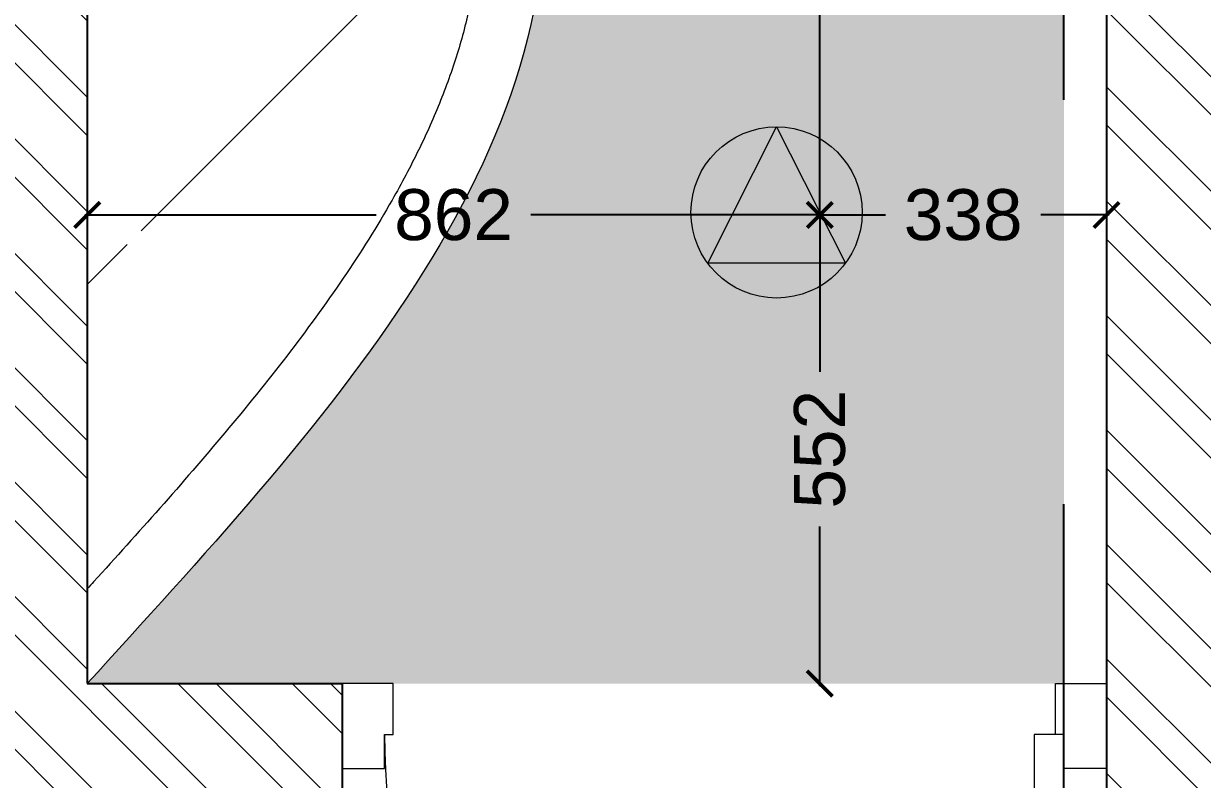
# Model space of a CAD drawing. Header units: millimetres. Extents: x 1464389 to 1998638, y -29162 to 256806.
# Drawn here: x 1713021 to 1714409, y 202981 to 203871 of the extents above; entities that cross this region are included whole.
import ezdxf

# ---------------------------------------------------------------- set-up
doc = ezdxf.new("R2010")
doc.units = ezdxf.units.MM
doc.header["$LTSCALE"] = 15
doc.header["$PDMODE"] = 35
doc.linetypes.add('HIDDEN', pattern=[9.524999999999999, 6.35, -3.175])
doc.layers.get('0').update_dxf_attribs({"lineweight": 5})
for name, color, linetype in [('COLUMN', 14, 'Continuous'), ('NEW WALL', 5, 'Continuous'), ('S-beamline-7', 8, 'HIDDEN')]:
    doc.layers.add(name, color=color, linetype=linetype)
for name, color, linetype, lineweight in [('dimension', 1, 'Continuous', 25), ('DOOR', 124, 'Continuous', 9), ('Hatch', 252, 'Continuous', 15), ('ledge wall line', 252, 'Continuous', 13)]:
    doc.layers.add(name, color=color, linetype=linetype, lineweight=lineweight)
doc.styles.add('ARIAL', font='arial.ttf')
doc.dimstyles.new('SC-25', dxfattribs={"dimtxt": 60, "dimasz": 30, "dimexe": 0, "dimexo": 0, "dimgap": 25, "dimtad": 0, "dimdec": 0, "dimzin": 0, "dimdsep": 46, "dimtxsty": 'ARIAL', "dimblk": 'ARCHTICK', "dimcen": 0.09, "dimdle": 3, "dimclrd": 251, "dimclre": 251, "dimclrt": 1, "dimadec": 0, "dimazin": 0, "dimtfac": 1, "dimtdec": 0, "dimtofl": 0, "dimtmove": 0, "dimatfit": 2, "dimfxl": 100, "dimtolj": 1, "dimtzin": 0, "dimarcsym": 0})

# ---------------------------------------------------------------- blocks, each defined once
blk = doc.blocks.new('3rd floor beam')
at = {"layer": 'S-beamline-7', "color": 9, "ltscale": 10, "true_color": 0xc7c8ca}
blk.add_lwpolyline([(2188715.296428083, 738187.2943041811), (2188715.296428083, 751922.7029088279)], dxfattribs=at)
blk = doc.blocks.new('D900')
for points in [[(0, 840), (0, 900), (100, 900), (100, 850), (60, 850), (60, 840)], [(0, 60), (0, 0), (100, 0), (100, 50), (60, 50), (60, 60)]]:
    blk.add_lwpolyline(points, close=True)
blk.add_lwpolyline([(60, 850, -0.4142135623730955), (860, 50), (60, 50), (60, 85), (859.2340082854332, 85)], format="xyb")
blk = doc.blocks.new('DOOR')
at = {"layer": 'DOOR', "xscale": -1, "rotation": 90}
blk.add_blockref('D900', (881682.9135039239, -155839.9912413715), dxfattribs=at)
blk = doc.blocks.new('INTRNAL WALLS')
at = {"layer": 'ledge wall line'}
h = blk.add_hatch(dxfattribs=at)
h.set_pattern_fill('ANSI32', color=256, scale=9.999999999999998, angle=90)
h.set_pattern_definition([(135, (0, 0), (-67.35192090801866, -67.35192090801866), []), (135, (2.749411666127752e-15, 44.9013), (-67.35192090801866, -67.35192090801866), [])])
h.paths.add_polyline_path([(881832.9135039239, -153970.070721362), (884112.058988817, -153970.070721362), (884112.058988817, -153820.0707213621), (881682.9135039239, -153820.070721362), (881682.9135039239, -157110.070721362), (881832.9135039239, -157110.070721362)])
h.paths.add_polyline_path([(882311.7406425196, -149582.2955372737), (883964.9646048443, -149582.2955372737), (883964.7940494602, -149432.2955372737), (881861.7406425197, -149432.2955372737), (881861.7406425197, -147926.8651927239), (881711.7406425197, -147926.8651927239), (881711.7406425197, -149582.2955372737), (882161.7406425197, -149582.2955372737), (882161.7406425197, -152470.070721362), (881711.7406425197, -152470.070721362), (881711.7406425197, -152620.070721362), (883962.0589888166, -152620.070721362), (883962.058988817, -152820.070721362), (884112.058988817, -152820.070721362), (884112.0589888165, -152470.1161606204), (882311.7406425196, -152470.070721362)])
h.paths.add_polyline_path([(880482.9135039239, -151120.070721362), (875066.9135039239, -151120.070721362), (875066.9135039235, -151270.070721362), (876949.9135039239, -151270.070721362), (876949.9135039239, -152620.070721362), (877891.1560057607, -152620.0707213622), (877891.1560057607, -152470.070721362), (877099.9135039239, -152470.070721362), (877099.9135039239, -151270.070721362), (878641.4135039239, -151270.070721362), (878641.4135039239, -152620.070721362), (878787.5239321236, -152620.070721362), (878787.5239321236, -151270.070721362), (878932.9135039239, -151270.070721362), (880332.9135039239, -151270.070721362), (880332.9135039239, -152470.070721362), (879537.6710020872, -152470.070721362), (879537.6710020872, -152620.070721362), (880332.9135039239, -152620.070721362), (880332.9135039239, -152910.6949314994), (880482.9135039239, -152910.6949314994)])
h.paths.add_polyline_path([(880482.9135039239, -148960.8610260094), (880482.9135039239, -147926.8651927239), (880332.9135039239, -147926.8651927239), (880332.9135039239, -148960.8610260094), (874916.9135039239, -148960.8610260094), (874916.913503924, -149110.8610260094), (880332.9135039239, -149110.8610260094), (880332.9135039239, -150220.0707213607), (880482.9135039239, -150220.0707213607)])
h.paths.add_polyline_path([(880482.9135039239, -146876.8651927239), (877312.588381852, -146876.8651927239), (877312.588381852, -144170.8683095651), (880332.9135039239, -144645.4848238183), (880332.9135039239, -145976.8651927185), (880482.9135039239, -145976.8651927185), (880482.9135039239, -144517.2152541336), (876790.8888740009, -143937.0472955299), (876790.8888740009, -143774.8918150072), (876640.8888740046, -143774.8918150071), (876640.8888740046, -144065.3168652157), (877162.588381852, -144147.2971792198), (877162.5883818521, -146876.8651927239), (875066.9135039239, -146876.865192724), (875066.9135039239, -147026.8651927239), (880482.9135039239, -147026.8651927239)])
h.paths.add_polyline_path([(884112.0589888169, -145078.1372901986), (881711.7406425197, -144708.3692320545), (881711.7406425197, -145076.8651927183), (881861.7406425197, -145076.8651927183), (881861.7406425197, -144883.2460803066), (883962.058988817, -145206.7992613224), (883962.058988817, -146876.8651927239), (881711.7406425197, -146876.8651927239), (881711.7406425197, -147026.8651927239), (883962.058988817, -147026.8651927239), (883967.2240051657, -151569.3922794285), (884117.2240051656, -151569.3922794285)])
h.paths.add_polyline_path([(886926.9135039216, -144297.6091978628), (886776.9135039239, -144274.5017592987), (886776.9135039239, -148282.2955372737), (884114.6085003917, -148282.2955372737), (884114.7278536529, -148432.2955372738), (886926.9135039216, -148432.2955372737)])
h.paths.add_polyline_path([(889910.9135039216, -149432.2955372737), (889910.9135039216, -144757.493196507), (889760.9135039204, -144734.185737136), (889760.9135039204, -149432.2955372737), (886221.0988056134, -149432.2955372737), (886221.0988056134, -149582.2955372737), (889760.9135039204, -149582.2955372737), (889760.9135039228, -155900.0707213619), (889910.9135039216, -155900.0707213619)])
h.paths.add_polyline_path([(881637.9135039239, -158065.070721362), (881682.9135039239, -158065.070721362), (881682.9135039239, -157965.070721362), (881537.9135039239, -157965.070721362), (881537.9135039239, -159250.4464873802), (881637.9135039239, -159250.4464873802)])
h.paths.add_polyline_path([(882036.7594175837, -160000.4464873802), (881537.9135039239, -160000.4464873802), (881537.9135039239, -160100.4464873802), (882036.7594175837, -160100.4464873802)])
h.paths.add_polyline_path([(884112.058988817, -154870.070721362), (883962.058988817, -154870.070721362), (883962.058988817, -157860.070721362), (884112.058988817, -157860.070721362)])
h.paths.add_polyline_path([(880782.9135039249, -155839.9912413715), (880482.9135039244, -155839.9912413716), (880482.9135039239, -153810.6949315007), (878182.9135039239, -153810.6949315007), (878182.9135039239, -153970.070721362), (880332.9135039239, -153970.070721362), (880332.9135039235, -155839.9912413716), (878332.9135039235, -155839.9912413722), (878332.9135039239, -154720.070721362), (878182.9135039239, -154720.070721362), (878182.9135039239, -155839.9912413722), (877312.588381852, -155839.9912413722), (877162.588381852, -155839.9912413722), (877162.588381852, -157110.1793028177), (877312.588381852, -157110.1793028177), (877312.588381852, -155989.9912413722), (880783.0274184924, -155987.3076740745)])
h.paths.add_polyline_path([(876412.588381852, -155839.9912413722), (875066.9135039239, -155839.9912413722), (875066.9135039239, -155989.9912413722), (876412.588381852, -155989.9912413722)])
h.paths.add_polyline_path([(876862.588381852, -157859.9912413722), (875066.9135039239, -157859.9912413722), (875066.9135039239, -158009.9912413722), (876862.588381852, -158009.9912413722)])
h.paths.add_polyline_path([(876791.196334925, -142736.2061192832), (876640.8888740046, -142713.9351707563), (876640.8888740046, -142875.8918150072), (876791.196334925, -142875.8918150072)])
h.paths.add_polyline_path([(884112.058988817, -143864.1639484103), (883962.058988817, -143840.8745741483), (883962.058988817, -144155.211787349), (884112.058988817, -144155.211787349)])
at = {"layer": 'NEW WALL'}
for p, q in [((880482.9135039239, -153810.6949315007), (880482.9135039244, -155839.9912413716)), ((881682.9135039239, -153820.070721362), (881682.9135039239, -157110.070721362)), ((880482.9135039244, -155839.9912413716), (880782.9135039249, -155839.9912413715)), ((880782.9135039249, -155839.9912413715), (880783.0274184924, -155987.3076740744))]:
    blk.add_line(p, q, dxfattribs=at)
blk = doc.blocks.new('10w')
at = {"layer": 'Hatch'}
h = blk.add_hatch(color=253, dxfattribs=at)
h.dxf.hatch_style = 1
h.set_gradient(color1=(152, 152, 204), color2=(209, 156, 199), name='INVCYLINDER')
h.paths.add_polyline_path([(-161093.6945922317, 78450.99655664717, 0.4142135623730951), (-161194.4722602571, 78350.21888862176, 0.16016085952215), (-161174.8129881658, 78290.41968951581)])
h.paths.add_polyline_path([(-161093.6945922317, 78450.99655664717), (-161012.5761962975, 78290.41968951581, 0.16016085952215), (-160992.9169242062, 78350.21888862176, 0.4142135623730951)])
h.paths.add_polyline_path([(-161012.5761962975, 78290.41968951581), (-161174.8129881658, 78290.41968951581, 0.5051686297240063)])
h = blk.add_hatch(color=219, dxfattribs=at)
h.dxf.hatch_style = 1
h.set_gradient(color1=(100, 33, 101), color2=(242, 113, 114), name='INVSPHERICAL')
h.paths.add_polyline_path([(-161093.6945922317, 78450.99655664717), (-161174.8129881658, 78290.41968951581), (-161012.5761962975, 78290.41968951581)])
at = {"color": 219, "true_color": 0x642165}
for p, q in [((-161174.8129881658, 78290.41968951581), (-161093.6945922317, 78450.99655664717)), ((-161093.6945922317, 78450.99655664717), (-161012.5761962975, 78290.41968951581)), ((-161012.5761962975, 78290.41968951581), (-161174.8129881658, 78290.41968951581))]:
    blk.add_line(p, q, dxfattribs=at)
blk.add_circle((-161093.6945922317, 78350.21888862176), 100.7776680254028, dxfattribs=at)
blk = doc.blocks.new('_ArchTick')
at = {"color": 0, "linetype": 'ByBlock', "const_width": 0.15}
blk.add_lwpolyline([(-0.5, -0.5), (0.5, 0.5)], dxfattribs=at)
blk = doc.blocks.new('*D807')
at = {"layer": 'Defpoints', "color": 0, "ltscale": 0.25, "transparency": 16777216}
for p in [(1713958.804733685, 203645.6614473489), (1713958.804733685, 203093.987217159), (1713958.804733688, 203093.987217159)]:
    blk.add_point(p, dxfattribs=at)
at = {"layer": 'dimension', "color": 251, "lineweight": -2, "ltscale": 0.25, "transparency": 16777216}
for p, q in [((1713958.804733688, 203648.6614473489), (1713958.804733688, 203460.7997756373)), ((1713958.804733685, 203645.6614473489), (1713958.804733688, 203645.6614473489)), ((1713958.804733688, 203090.987217159), (1713958.804733688, 203278.8488888706)), ((1713958.804733685, 203093.987217159), (1713958.804733688, 203093.987217159))]:
    blk.add_line(p, q, dxfattribs=at)
at = {"layer": 'dimension', "color": 251, "lineweight": -2, "ltscale": 0.25, "transparency": 16777216, "xscale": 30, "yscale": 30, "zscale": 30}
for p, rotation in [((1713958.804733688, 203645.6614473489), 90), ((1713958.804733688, 203093.987217159), 270)]:
    blk.add_blockref('_ArchTick', p, dxfattribs=dict(at, rotation=rotation))
at = {"layer": 'dimension', "color": 1, "ltscale": 0.25, "transparency": 16777216, "insert": (1713958.804733688, 203369.8243322534), "char_height": 60, "attachment_point": 5, "rotation": 90, "style": 'ARIAL'}
blk.add_mtext('\\A1;552', dxfattribs=at)
blk = doc.blocks.new('*D809')
at = {"layer": 'Defpoints', "color": 0, "ltscale": 0.25, "transparency": 16777216}
for p in [(1713958.804733684, 203645.6614473489), (1714296.334284588, 203648.4559123319), (1714296.334284588, 203645.6614473489)]:
    blk.add_point(p, dxfattribs=at)
at = {"layer": 'dimension', "color": 251, "lineweight": -2, "ltscale": 0.25, "transparency": 16777216}
for p, q in [((1713955.804733684, 203645.6614473489), (1714036.24618035, 203645.6614473489)), ((1714299.334284588, 203645.6614473489), (1714218.892837922, 203645.6614473489)), ((1714296.334284588, 203648.4559123319), (1714296.334284588, 203645.6614473489))]:
    blk.add_line(p, q, dxfattribs=at)
at = {"layer": 'dimension', "color": 251, "lineweight": -2, "ltscale": 0.25, "transparency": 16777216, "xscale": 30, "yscale": 30, "zscale": 30, "rotation": 180}
blk.add_blockref('_ArchTick', (1713958.804733684, 203645.6614473489), dxfattribs=at)
at = {"layer": 'dimension', "color": 251, "lineweight": -2, "ltscale": 0.25, "transparency": 16777216, "xscale": 30, "yscale": 30, "zscale": 30}
blk.add_blockref('_ArchTick', (1714296.334284588, 203645.6614473489), dxfattribs=at)
at = {"layer": 'dimension', "color": 1, "ltscale": 0.25, "transparency": 16777216, "insert": (1714127.569509136, 203645.6614473489), "char_height": 60, "attachment_point": 5, "style": 'ARIAL'}
blk.add_mtext('\\A1;338', dxfattribs=at)
blk = doc.blocks.new('*D810')
at = {"layer": 'Defpoints', "color": 0, "ltscale": 0.25, "transparency": 16777216}
for p in [(1713096.334284588, 203645.661447349), (1713096.334284588, 203645.661447349), (1713958.804733684, 203645.6614473489)]:
    blk.add_point(p, dxfattribs=at)
at = {"layer": 'dimension', "color": 251, "lineweight": -2, "ltscale": 0.25, "transparency": 16777216}
for p, q in [((1713093.334284588, 203645.661447349), (1713436.553138058, 203645.661447349)), ((1713961.804733684, 203645.661447349), (1713618.585880213, 203645.661447349))]:
    blk.add_line(p, q, dxfattribs=at)
at = {"layer": 'dimension', "color": 251, "lineweight": -2, "ltscale": 0.25, "transparency": 16777216, "xscale": 30, "yscale": 30, "zscale": 30, "rotation": 180}
blk.add_blockref('_ArchTick', (1713096.334284588, 203645.661447349), dxfattribs=at)
at = {"layer": 'dimension', "color": 251, "lineweight": -2, "ltscale": 0.25, "transparency": 16777216, "xscale": 30, "yscale": 30, "zscale": 30}
blk.add_blockref('_ArchTick', (1713958.804733684, 203645.661447349), dxfattribs=at)
at = {"layer": 'dimension', "color": 1, "ltscale": 0.25, "transparency": 16777216, "insert": (1713527.569509136, 203645.661447349), "char_height": 60, "attachment_point": 5, "style": 'ARIAL'}
blk.add_mtext('\\A1;862', dxfattribs=at)
blk = doc.blocks.new('*D812')
at = {"layer": 'Defpoints', "color": 0, "ltscale": 0.25, "transparency": 16777216}
for p in [(1713958.804733685, 204645.1614473491), (1713958.804733688, 204645.1614473491), (1713958.804733685, 203645.6614473491)]:
    blk.add_point(p, dxfattribs=at)
at = {"layer": 'dimension', "color": 251, "lineweight": -2, "ltscale": 0.25, "transparency": 16777216}
for p, q in [((1713958.804733688, 204648.1614473491), (1713958.804733688, 204257.0758402549)), ((1713958.804733685, 204645.1614473491), (1713958.804733688, 204645.1614473491)), ((1713958.804733688, 203642.6614473491), (1713958.804733688, 204033.7470544432)), ((1713958.804733685, 203645.6614473491), (1713958.804733688, 203645.6614473491))]:
    blk.add_line(p, q, dxfattribs=at)
at = {"layer": 'dimension', "color": 251, "lineweight": -2, "ltscale": 0.25, "transparency": 16777216, "xscale": 30, "yscale": 30, "zscale": 30}
for p, rotation in [((1713958.804733688, 204645.1614473491), 90), ((1713958.804733688, 203645.6614473491), 270)]:
    blk.add_blockref('_ArchTick', p, dxfattribs=dict(at, rotation=rotation))
at = {"layer": 'dimension', "color": 1, "ltscale": 0.25, "transparency": 16777216, "insert": (1713958.804733688, 204145.4114473485), "char_height": 60, "attachment_point": 5, "rotation": 90, "style": 'ARIAL'}
blk.add_mtext('\\A1;1000', dxfattribs=at)

msp = doc.modelspace()

# ---------------------------------------------------------------- hatches: boundary and pattern name
at = {"true_color": 0x636466}
h = msp.add_hatch(dxfattribs=at)
h.set_pattern_fill('ANSI31', color=251, scale=140)
h.set_pattern_definition([(45, (882263.9739779471, 177990.9451907957), (-314.3089642374204, 314.3089642374204), [])])
edge = h.paths.add_edge_path()
edge.add_spline(control_points=[(1713096.334284589, 203093.9872171588), (1713357.803772594, 203382.3764423164), (1713898.717158333, 203944.8796443135), (1713244.699398017, 204724.4601779227), (1713547.213678558, 205059.7778043387), (1713671.314583986, 205197.3356775388)], knot_values=[0, 1.2732925824821e-11, 1.2732925824821e-11, 1.2732925824821e-11, 1125.762796557199, 1844.501089857494, 2344.441595476744, 2344.441595476744, 2344.441595476744, 2344.441595476744], degree=3, periodic=0)
edge.add_line((1713671.314583986, 205197.3356775388), (1713096.334284589, 205197.3356775388))
edge.add_line((1713096.334284589, 205197.3356775388), (1713096.334284589, 203093.9872171588))
at = {"layer": 'Hatch'}
h = msp.add_hatch(color=256, dxfattribs=at)
h.dxf.hatch_style = 1
edge = h.paths.add_edge_path()
edge.add_line((1714246.294883383, 205197.3356775388), (1713671.314583986, 205197.3356775388))
edge.add_spline(control_points=[(1713671.314583986, 205197.3356775388), (1713547.213678558, 205059.7778043387), (1713244.699398017, 204724.4601779227), (1713898.717158333, 203944.8796443135), (1713357.803772594, 203382.3764423164), (1713096.334284589, 203093.9872171588)], knot_values=[0, 0, 0, 0, 499.9405056192504, 1218.678798919545, 2344.441595476731, 2344.441595476731, 2344.441595476731, 2344.441595476744], degree=3, periodic=0)
edge.add_line((1713096.334284589, 203093.9872171589), (1714246.294883383, 203093.9872171589))
edge.add_line((1714246.294883383, 203093.9872171589), (1714246.294883383, 205197.3356775388))

# ---------------------------------------------------------------- linework, layer by layer
at = {"ltscale": 0.25}
msp.add_open_spline([(1713671.314583986, 205197.3356775388), (1713547.213678558, 205059.7778043387), (1713244.699398017, 204724.4601779227), (1713898.717158333, 203944.8796443135), (1713357.803772594, 203382.3764423164), (1713096.334284589, 203093.9872171588)], degree=3, knots=[0, 0, 0, 0, 499.9405056192504, 1218.678798919545, 2344.441595476731, 2344.441595476731, 2344.441595476731, 2344.441595476744], dxfattribs=at)
at = {"color": 32, "true_color": 0xcd6928}
msp.add_open_spline([(1713570.514668982, 205197.3356775389), (1713566.754659957, 205193.1089711451), (1713562.999247768, 205188.8725110301), (1713540.524754254, 205163.4068029792), (1713521.986481588, 205141.9333771339), (1713486.026731155, 205098.2980292098), (1713468.603901097, 205076.1365472317), (1713438.874052807, 205035.3092252847), (1713426.233634745, 205016.8101883221), (1713402.602792166, 204979.0235871857), (1713391.610919041, 204959.7348371598), (1713373.845903239, 204924.2890116512), (1713366.671367924, 204908.3138086187), (1713353.980654614, 204875.6695607862), (1713348.464780113, 204858.9989801023), (1713339.443136131, 204824.9414609314), (1713335.938949191, 204807.5531668896), (1713332.808883771, 204783.5819961544), (1713332.141057181, 204777.2674766691), (1713331.118748193, 204764.6844179686), (1713330.761019174, 204758.4037095426), (1713330.121761476, 204739.6068235408), (1713330.274148977, 204727.1368680307), (1713331.591020913, 204702.3627544382), (1713332.755193189, 204690.0583137393), (1713335.953960184, 204665.6302381421), (1713337.988433362, 204653.5062899172), (1713344.084469564, 204622.9902987732), (1713348.646631578, 204604.7186790338), (1713359.092991112, 204568.5431123301), (1713364.977819489, 204550.6380562178), (1713377.70594089, 204515.1356177065), (1713384.549829717, 204497.5378274906), (1713398.867211075, 204462.6059538195), (1713406.341097075, 204445.2717855852), (1713421.609087964, 204410.845275074), (1713429.403400434, 204393.7529530112), (1713445.013440765, 204359.8105952681), (1713452.829233964, 204342.9605909988), (1713468.190077563, 204309.5246100774), (1713475.735073823, 204292.9386529535), (1713490.268704554, 204260.0729821973), (1713497.257161066, 204243.7933014249), (1713510.402074994, 204211.6022340067), (1713516.558211998, 204195.6909756236), (1713527.780237607, 204164.3166146337), (1713532.845674511, 204148.853902741), (1713541.657144091, 204118.4672768411), (1713545.402746689, 204103.5442704267), (1713549.101911505, 204085.4840176639), (1713549.766365894, 204082.0531335861), (1713550.901767905, 204075.8189622895), (1713551.385890201, 204073.0117134522), (1713552.300153661, 204067.3940921241), (1713552.729826713, 204064.5868945833), (1713553.93748872, 204056.1693998724), (1713554.634136007, 204050.5631957643), (1713556.40627834, 204033.7551545631), (1713557.164188639, 204022.5637430464), (1713558.114303833, 203992.3390802302), (1713557.538875119, 203973.3036843679), (1713554.174798051, 203935.126349365), (1713551.38512378, 203915.9843721737), (1713543.70522111, 203877.5497053179), (1713538.814327173, 203858.2575187546), (1713527.051721874, 203819.5291644317), (1713520.179777534, 203800.0936117801), (1713504.595330006, 203761.1178296832), (1713495.882873715, 203741.578081929), (1713476.780306718, 203702.4485878425), (1713466.390355225, 203682.8591363124), (1713437.752274195, 203632.5006620242), (1713418.404563016, 203601.7388800142), (1713376.782374076, 203540.4467615208), (1713354.509028789, 203509.9166786673), (1713307.847938264, 203449.2607023715), (1713283.460839112, 203419.1347009498), (1713233.399206898, 203359.4213741226), (1713207.725031149, 203329.8339429092), (1713155.916525173, 203271.2983367161), (1713129.782419176, 203242.3502120909), (1713101.328269357, 203211.0018030519), (1713098.830263917, 203208.2511514852), (1713096.334284589, 203205.5037925594)], degree=3, knots=[60.36633516469951, 60.36633516469951, 60.36633516469951, 60.36633516469951, 75.4706079303241, 75.4706079303241, 150.9412158606482, 150.9412158606482, 226.4118237909723, 226.4118237909723, 287.0670497691759, 287.0670497691759, 347.7222757473794, 347.7222757473794, 395.7645956749953, 395.7645956749953, 443.8069156026113, 443.8069156026113, 491.8492355302272, 491.8492355302272, 508.8476752177286, 508.8476752177286, 525.8461149052299, 525.8461149052299, 559.8429942802325, 559.8429942802325, 593.8398736552351, 593.8398736552351, 627.8367530302378, 627.8367530302378, 680.0404576777728, 680.0404576777728, 732.2441623253078, 732.2441623253078, 784.4478669728428, 784.4478669728428, 836.6515716203778, 836.6515716203778, 888.8552762679128, 888.8552762679128, 941.0589809154478, 941.0589809154478, 993.2626855629828, 993.2626855629828, 1045.466390210518, 1045.466390210518, 1097.670094858053, 1097.670094858053, 1149.873799505588, 1149.873799505588, 1202.077504153123, 1202.077504153123, 1214.396432867072, 1214.396432867072, 1224.577632960879, 1224.577632960879, 1234.758833054685, 1234.758833054685, 1255.121233242298, 1255.121233242298, 1295.846033617524, 1295.846033617524, 1365.104388133638, 1365.104388133638, 1434.362742649753, 1434.362742649753, 1503.621097165868, 1503.621097165868, 1572.879451681982, 1572.879451681982, 1642.137806198097, 1642.137806198097, 1711.396160714212, 1711.396160714212, 1820.217624347458, 1820.217624347458, 1929.039087980705, 1929.039087980705, 2037.860551613952, 2037.860551613952, 2146.682015247199, 2146.682015247199, 2255.503478880446, 2255.503478880446, 2265.984054172723, 2265.984054172723, 2265.984054172723, 2265.984054172723], dxfattribs=at)

# ---------------------------------------------------------------- block references
for name, p in [('INTRNAL WALLS', (832613.4207806643, 358933.9784585304)), ('DOOR', (832613.4207806643, 358933.9784585304)), ('10w', (1875001.58960945, 125298.4425587272))]:
    msp.add_blockref(name, p)
at = {"layer": 'COLUMN', "color": 240, "true_color": 0xed1f24}
msp.add_blockref('3rd floor beam', (-474469.0015446998, -537263.4951484741), dxfattribs=at)

# ---------------------------------------------------------------- dimensions: what is measured, and where the dimension line sits
at = {"layer": 'dimension', "ltscale": 0.25}
for base, p1, p2, picture, middle in [((1713958.804733688, 204645.1614473491), (1713958.804733684, 203645.6614473489), (1713958.804733684, 204645.1614473489), '*D812', (1713958.804733688, 204145.4114473485)), ((1713958.804733688, 203093.987217159), (1713958.804733684, 203645.6614473488), (1713958.804733684, 203093.9872171589), '*D807', (1713958.804733688, 203369.8243322534))]:
    dim = msp.add_linear_dim(base=base, p1=p1, p2=p2, angle=90, dimstyle='SC-25', dxfattribs=at)
    dim.commit()
    dim.dimension.update_dxf_attribs({"geometry": picture, "text_midpoint": middle})
for base, p2, picture, middle in [((1713096.334284588, 203645.661447349), (1713096.334284588, 203645.661447349), '*D810', (1713527.569509136, 203645.661447349)), ((1714296.334284588, 203645.6614473489), (1714296.334284588, 203648.4559123319), '*D809', (1714127.569509136, 203645.6614473489))]:
    dim = msp.add_linear_dim(base=base, p1=(1713958.804733684, 203645.6614473489), p2=p2, dimstyle='SC-25', dxfattribs=at)
    dim.commit()
    dim.dimension.update_dxf_attribs({"geometry": picture, "text_midpoint": middle})

doc.saveas('drawing.dxf')
